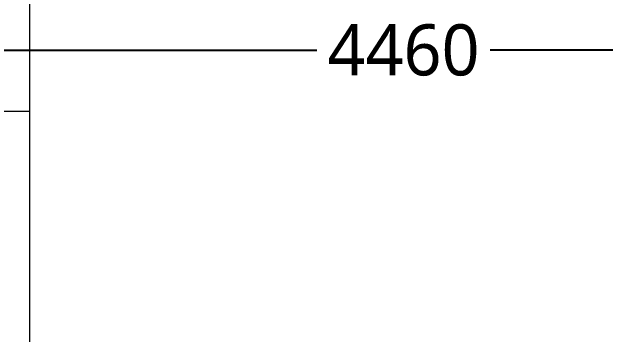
# Model space of a CAD drawing. Header units: millimetres. Extents: x -41292 to 298682, y -22072 to 33155.
# Drawn here: x -33252 to -31799, y 20088 to 20876 of the extents above; entities that cross this region are included whole.
import ezdxf

# ---------------------------------------------------------------- set-up
doc = ezdxf.new("R2010")
doc.units = ezdxf.units.MM
doc.linetypes.add('DASHED2', pattern=[0.375, 0.25, -0.125])
doc.layers.add('S-DIM', color=7, linetype='Continuous')
doc.layers.add('인테리어_기타', color=8, linetype='Continuous')
doc.layers.add('인테리어_가구_보유', color=8, linetype='DASHED2', lineweight=0)
doc.styles.add('넥슨고딕', font='@Microsoft JhengHei Light.ttf')
doc.dimstyles.new('50', dxfattribs={"dimscale": 50, "dimtxt": 2.5, "dimasz": 2.5, "dimexe": 1.25, "dimexo": 2, "dimtad": 0, "dimdec": 0, "dimtxsty": '넥슨고딕', "dimblk": 'DOTSMALL', "dimcen": 2.5, "dimclrd": 1, "dimclre": 1, "dimclrt": 2, "dimadec": 0, "dimazin": 0, "dimtfac": 1, "dimtdec": 0, "dimtix": 1, "dimtmove": 0, "dimatfit": 3, "dimldrblk": 'DOTSMALL', "dimfxl": 1.25, "dimarcsym": 0})

# ---------------------------------------------------------------- blocks, each defined once
blk = doc.blocks.new('tyzzk')
at = {"layer": '인테리어_가구_보유', "color": 8, "linetype": 'Continuous', "ltscale": 100}
blk.add_line((418509.5, 241733.8), (418509.5, 241003.8), dxfattribs=at)
blk.add_lwpolyline([(416402.9, 241003.8), (419562.9, 241003.8), (419562.9, 241983.8), (416402.9, 241983.8)], close=True, dxfattribs=at)
blk = doc.blocks.new('_DotSmall')
at = {"color": 0, "linetype": 'ByBlock', "const_width": 0.5}
blk.add_lwpolyline([(-0.0625, 0, 1), (0.0625, 0, 1)], format="xyb", close=True, dxfattribs=at)
blk = doc.blocks.new('*D117')
at = {"layer": 'Defpoints', "color": 0, "transparency": 16777216}
for p in [(-30063.1, 20782.6), (-34523.1, 20088.4), (-30063.1, 20088.4)]:
    blk.add_point(p, dxfattribs=at)
at = {"layer": 'S-DIM', "color": 1, "lineweight": -2, "transparency": 16777216}
for p, q in [((-34523.1, 20188.4), (-34523.1, 20845.1)), ((-30063.1, 20188.4), (-30063.1, 20845.1)), ((-34523.1, 20782.6), (-32505.4, 20782.6)), ((-30063.1, 20782.6), (-32080.9, 20782.6))]:
    blk.add_line(p, q, dxfattribs=at)
at = {"layer": 'S-DIM', "color": 1, "lineweight": -2, "transparency": 16777216, "xscale": 125, "yscale": 125, "zscale": 125, "rotation": 180}
blk.add_blockref('_DotSmall', (-34523.1, 20782.6), dxfattribs=at)
at = {"layer": 'S-DIM', "color": 1, "lineweight": -2, "transparency": 16777216, "xscale": 125, "yscale": 125, "zscale": 125}
blk.add_blockref('_DotSmall', (-30063.1, 20782.6), dxfattribs=at)
at = {"layer": 'S-DIM', "color": 2, "transparency": 16777216, "insert": (-32293.1, 20782.6), "char_height": 125, "attachment_point": 5, "style": '넥슨고딕'}
blk.add_mtext('4460', dxfattribs=at)

msp = doc.modelspace()

# ---------------------------------------------------------------- block references
at = {"layer": '인테리어_기타', "xscale": -1, "rotation": 90}
msp.add_blockref('tyzzk', (207794.81, 439143.34), dxfattribs=at)

# ---------------------------------------------------------------- dimensions: what is measured, and where the dimension line sits
at = {"layer": 'S-DIM'}
dim = msp.add_linear_dim(base=(-30063.14, 20782.59), p1=(-34523.14, 20088.42), p2=(-30063.14, 20088.42), dimstyle='50', dxfattribs=at)
dim.commit()
dim.dimension.update_dxf_attribs({"geometry": '*D117', "text_midpoint": (-32293.14, 20782.59)})

doc.saveas('drawing.dxf')
